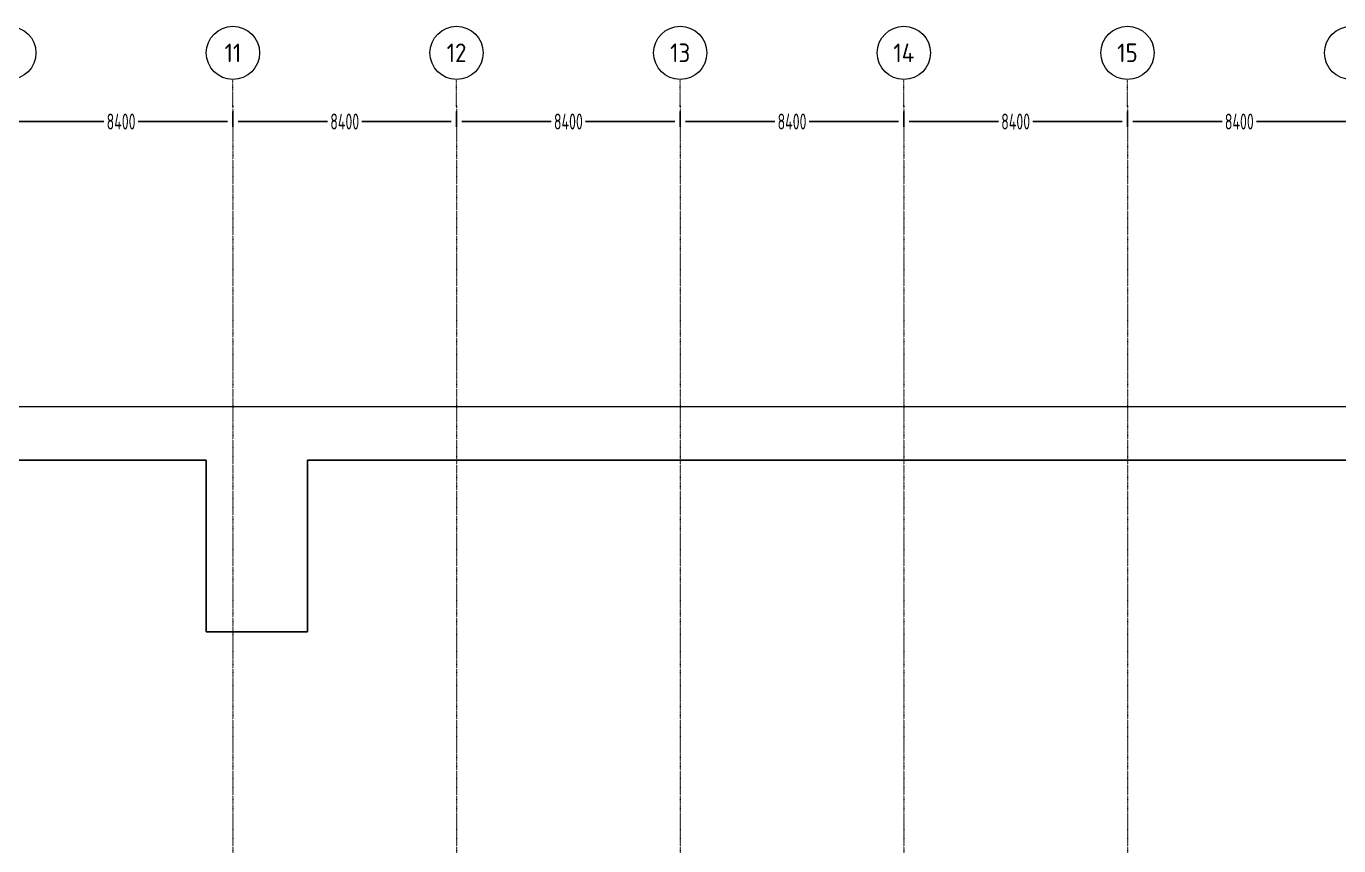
# Model space of a CAD drawing. Extents: x -32000 to 416743, y -254124 to 144214.
# Drawn here: x 77438 to 126735, y 100465 to 131250 of the extents above; entities that cross this region are included whole.
import ezdxf
from ezdxf.enums import TextEntityAlignment as Align

# ---------------------------------------------------------------- set-up
doc = ezdxf.new("R2010")
doc.units = 0
doc.header["$LTSCALE"] = 10
doc.linetypes.add('H12PL4$0$JJP_三點線', pattern=[0.9, 0.3, -0.15, 0, -0.15, 0, -0.15, 0, -0.15])
doc.linetypes.add('XFM7P40ICA$0$H12PL4$0$JJP_三點線', pattern=[0.9, 0.3, -0.15, 0, -0.15, 0, -0.15, 0, -0.15])
for name, color, linetype in [('H12PL4$0$A-DIM', 250, 'Continuous'), ('H12PL4$0$S-GRID', 252, 'Continuous'), ('XFM7P40ICA$0$H12PL4$0$A-DIM', 250, 'Continuous'), ('XFM7P40ICA$0$H12PL4$0$L40_19_HOJO', 252, 'Continuous'), ('XFM7P40ICA$0$H12PL4$0$L40_19_SUGATA2', 252, 'Continuous'), ('XFM7P40ICA$0$H12PL4$0$S-GRID', 252, 'Continuous')]:
    doc.layers.add(name, color=color, linetype=linetype)
doc.styles.add('H12PL4$0$dim-txt', font='isocp.shx', dxfattribs={"width": 0.7, "bigfont": 'chineset.shx'})
doc.styles.add('H12PL4$0$Standard', font='isocp.shx', dxfattribs={"bigfont": 'chineset.shx'})
doc.styles.add('XFM7P40ICA$0$H12PL4$0$dim-txt', font='isocp.shx', dxfattribs={"width": 0.7, "bigfont": 'chineset.shx'})
doc.styles.add('XFM7P40ICA$0$H12PL4$0$Standard', font='isocp.shx', dxfattribs={"bigfont": 'chineset.shx'})
doc.dimstyles.new('H12PL4$0$ARCH-dim-2000', dxfattribs={"dimscale": 2000, "dimtxt": 0.3, "dimasz": 0.1, "dimexe": 0.1, "dimexo": 0.1, "dimgap": 0.05, "dimtad": 1, "dimdec": 0, "dimrnd": 0.5, "dimdsep": 46, "dimtxsty": 'H12PL4$0$dim-txt', "dimblk": 'H12PL4$0$_Dot', "dimcen": 2, "dimclrd": 256, "dimclre": 256, "dimclrt": 256, "dimadec": 0, "dimazin": 0, "dimtfac": 1, "dimtix": 1, "dimtmove": 2, "dimatfit": 3, "dimldrblk": 'H12PL4$0$_OBLIQUE', "dimfxl": 1, "dimtvp": 1, "dimtolj": 1, "dimarcsym": 0})
doc.dimstyles.new('XFM7P40ICA$0$H12PL4$0$ARCH-dim-2000', dxfattribs={"dimscale": 2000, "dimtxt": 0.3, "dimasz": 0.1, "dimexe": 0.1, "dimexo": 0.1, "dimgap": 0.05, "dimtad": 1, "dimdec": 0, "dimrnd": 0.5, "dimdsep": 46, "dimtxsty": 'XFM7P40ICA$0$H12PL4$0$dim-txt', "dimblk": 'XFM7P40ICA$0$H12PL4$0$_Dot', "dimcen": 2, "dimclrd": 256, "dimclre": 256, "dimclrt": 256, "dimadec": 0, "dimazin": 0, "dimtfac": 1, "dimtix": 1, "dimtmove": 2, "dimatfit": 3, "dimldrblk": 'XFM7P40ICA$0$H12PL4$0$_OBLIQUE', "dimfxl": 1, "dimtvp": 1, "dimtolj": 1, "dimarcsym": 0})

# ---------------------------------------------------------------- blocks, each defined once
blk = doc.blocks.new('*D183')
at = {"layer": 'DEFPOINTS', "color": 0, "linetype": 'Continuous', "transparency": 16777216}
for p in [(76800, 128250), (85200, 128250), (85200, 127670)]:
    blk.add_point(p, dxfattribs=at)
at = {"layer": 'H12PL4$0$A-DIM', "linetype": 'Continuous', "lineweight": -2, "transparency": 16777216}
for p, q in [((76800, 128050), (76800, 127470)), ((85200, 128050), (85200, 127470)), ((77000, 127670), (80354, 127670)), ((85000, 127670), (81646, 127670))]:
    blk.add_line(p, q, dxfattribs=at)
at = {"layer": 'H12PL4$0$A-DIM', "linetype": 'Continuous', "lineweight": 0, "transparency": 16777216, "insert": (81000, 127670), "char_height": 600, "attachment_point": 5, "style": 'H12PL4$0$dim-txt'}
blk.add_mtext('\\A1;8400', dxfattribs=at)
blk = doc.blocks.new('H12PL4$0$_Dot')
blk = doc.blocks.new('H12PL4$0$_OBLIQUE')
at = {"color": 0, "linetype": 'ByBlock', "lineweight": -2}
blk.add_line((-0.5, -0.5), (0.5, 0.5), dxfattribs=at)
blk = doc.blocks.new('*D184')
at = {"layer": 'DEFPOINTS', "color": 0, "linetype": 'Continuous', "transparency": 16777216}
for p in [(85200, 128250), (93600, 128250), (93600, 127670)]:
    blk.add_point(p, dxfattribs=at)
at = {"layer": 'H12PL4$0$A-DIM', "linetype": 'Continuous', "lineweight": -2, "transparency": 16777216}
for p, q in [((85200, 128050), (85200, 127470)), ((93600, 128050), (93600, 127470)), ((85400, 127670), (88754, 127670)), ((93400, 127670), (90046, 127670))]:
    blk.add_line(p, q, dxfattribs=at)
at = {"layer": 'H12PL4$0$A-DIM', "linetype": 'Continuous', "lineweight": 0, "transparency": 16777216, "insert": (89400, 127670), "char_height": 600, "attachment_point": 5, "style": 'H12PL4$0$dim-txt'}
blk.add_mtext('\\A1;8400', dxfattribs=at)
blk = doc.blocks.new('*D185')
at = {"layer": 'DEFPOINTS', "color": 0, "linetype": 'Continuous', "transparency": 16777216}
for p in [(93600, 128250), (102000, 128250), (102000, 127670)]:
    blk.add_point(p, dxfattribs=at)
at = {"layer": 'H12PL4$0$A-DIM', "linetype": 'Continuous', "lineweight": -2, "transparency": 16777216}
for p, q in [((93600, 128050), (93600, 127470)), ((102000, 128050), (102000, 127470)), ((93800, 127670), (97154, 127670)), ((101800, 127670), (98446, 127670))]:
    blk.add_line(p, q, dxfattribs=at)
at = {"layer": 'H12PL4$0$A-DIM', "linetype": 'Continuous', "lineweight": 0, "transparency": 16777216, "insert": (97800, 127670), "char_height": 600, "attachment_point": 5, "style": 'H12PL4$0$dim-txt'}
blk.add_mtext('\\A1;8400', dxfattribs=at)
blk = doc.blocks.new('*D186')
at = {"layer": 'DEFPOINTS', "color": 0, "linetype": 'Continuous', "transparency": 16777216}
for p in [(102000, 128250), (110400, 128250), (110400, 127670)]:
    blk.add_point(p, dxfattribs=at)
at = {"layer": 'H12PL4$0$A-DIM', "linetype": 'Continuous', "lineweight": -2, "transparency": 16777216}
for p, q in [((102000, 128050), (102000, 127470)), ((110400, 128050), (110400, 127470)), ((102200, 127670), (105554, 127670)), ((110200, 127670), (106846, 127670))]:
    blk.add_line(p, q, dxfattribs=at)
at = {"layer": 'H12PL4$0$A-DIM', "linetype": 'Continuous', "lineweight": 0, "transparency": 16777216, "insert": (106200, 127670), "char_height": 600, "attachment_point": 5, "style": 'H12PL4$0$dim-txt'}
blk.add_mtext('\\A1;8400', dxfattribs=at)
blk = doc.blocks.new('*D187')
at = {"layer": 'DEFPOINTS', "color": 0, "linetype": 'Continuous', "transparency": 16777216}
for p in [(110400, 128250), (118800, 128250), (118800, 127670)]:
    blk.add_point(p, dxfattribs=at)
at = {"layer": 'H12PL4$0$A-DIM', "linetype": 'Continuous', "lineweight": -2, "transparency": 16777216}
for p, q in [((110400, 128050), (110400, 127470)), ((118800, 128050), (118800, 127470)), ((110600, 127670), (113954, 127670)), ((118600, 127670), (115246, 127670))]:
    blk.add_line(p, q, dxfattribs=at)
at = {"layer": 'H12PL4$0$A-DIM', "linetype": 'Continuous', "lineweight": 0, "transparency": 16777216, "insert": (114600, 127670), "char_height": 600, "attachment_point": 5, "style": 'H12PL4$0$dim-txt'}
blk.add_mtext('\\A1;8400', dxfattribs=at)
blk = doc.blocks.new('*D188')
at = {"layer": 'DEFPOINTS', "color": 0, "linetype": 'Continuous', "transparency": 16777216}
for p in [(118800, 128250), (127200, 128250), (127200, 127670)]:
    blk.add_point(p, dxfattribs=at)
at = {"layer": 'H12PL4$0$A-DIM', "linetype": 'Continuous', "lineweight": -2, "transparency": 16777216}
for p, q in [((118800, 128050), (118800, 127470)), ((127200, 128050), (127200, 127470)), ((119000, 127670), (122354, 127670)), ((127000, 127670), (123646, 127670))]:
    blk.add_line(p, q, dxfattribs=at)
at = {"layer": 'H12PL4$0$A-DIM', "linetype": 'Continuous', "lineweight": 0, "transparency": 16777216, "insert": (123000, 127670), "char_height": 600, "attachment_point": 5, "style": 'H12PL4$0$dim-txt'}
blk.add_mtext('\\A1;8400', dxfattribs=at)
blk = doc.blocks.new('*D924')
at = {"layer": 'DEFPOINTS', "color": 0, "linetype": 'Continuous', "transparency": 16777216}
for p in [(76800, 128250), (85200, 128250), (85200, 127670)]:
    blk.add_point(p, dxfattribs=at)
at = {"layer": 'XFM7P40ICA$0$H12PL4$0$A-DIM', "linetype": 'Continuous', "lineweight": -2, "transparency": 16777216}
for p, q in [((76800, 128050), (76800, 127470)), ((85200, 128050), (85200, 127470)), ((77000, 127670), (80354, 127670)), ((85000, 127670), (81646, 127670))]:
    blk.add_line(p, q, dxfattribs=at)
at = {"layer": 'XFM7P40ICA$0$H12PL4$0$A-DIM', "linetype": 'Continuous', "lineweight": 0, "transparency": 16777216, "insert": (81000, 127670), "char_height": 600, "attachment_point": 5, "style": 'XFM7P40ICA$0$H12PL4$0$dim-txt'}
blk.add_mtext('\\A1;8400', dxfattribs=at)
blk = doc.blocks.new('XFM7P40ICA$0$H12PL4$0$_Dot')
blk = doc.blocks.new('XFM7P40ICA$0$H12PL4$0$_OBLIQUE')
at = {"color": 0, "linetype": 'ByBlock', "lineweight": -2}
blk.add_line((-0.5, -0.5), (0.5, 0.5), dxfattribs=at)
blk = doc.blocks.new('*D925')
at = {"layer": 'DEFPOINTS', "color": 0, "linetype": 'Continuous', "transparency": 16777216}
for p in [(85200, 128250), (93600, 128250), (93600, 127670)]:
    blk.add_point(p, dxfattribs=at)
at = {"layer": 'XFM7P40ICA$0$H12PL4$0$A-DIM', "linetype": 'Continuous', "lineweight": -2, "transparency": 16777216}
for p, q in [((85200, 128050), (85200, 127470)), ((93600, 128050), (93600, 127470)), ((85400, 127670), (88754, 127670)), ((93400, 127670), (90046, 127670))]:
    blk.add_line(p, q, dxfattribs=at)
at = {"layer": 'XFM7P40ICA$0$H12PL4$0$A-DIM', "linetype": 'Continuous', "lineweight": 0, "transparency": 16777216, "insert": (89400, 127670), "char_height": 600, "attachment_point": 5, "style": 'XFM7P40ICA$0$H12PL4$0$dim-txt'}
blk.add_mtext('\\A1;8400', dxfattribs=at)
blk = doc.blocks.new('*D926')
at = {"layer": 'DEFPOINTS', "color": 0, "linetype": 'Continuous', "transparency": 16777216}
for p in [(93600, 128250), (102000, 128250), (102000, 127670)]:
    blk.add_point(p, dxfattribs=at)
at = {"layer": 'XFM7P40ICA$0$H12PL4$0$A-DIM', "linetype": 'Continuous', "lineweight": -2, "transparency": 16777216}
for p, q in [((93600, 128050), (93600, 127470)), ((102000, 128050), (102000, 127470)), ((93800, 127670), (97154, 127670)), ((101800, 127670), (98446, 127670))]:
    blk.add_line(p, q, dxfattribs=at)
at = {"layer": 'XFM7P40ICA$0$H12PL4$0$A-DIM', "linetype": 'Continuous', "lineweight": 0, "transparency": 16777216, "insert": (97800, 127670), "char_height": 600, "attachment_point": 5, "style": 'XFM7P40ICA$0$H12PL4$0$dim-txt'}
blk.add_mtext('\\A1;8400', dxfattribs=at)
blk = doc.blocks.new('*D927')
at = {"layer": 'DEFPOINTS', "color": 0, "linetype": 'Continuous', "transparency": 16777216}
for p in [(102000, 128250), (110400, 128250), (110400, 127670)]:
    blk.add_point(p, dxfattribs=at)
at = {"layer": 'XFM7P40ICA$0$H12PL4$0$A-DIM', "linetype": 'Continuous', "lineweight": -2, "transparency": 16777216}
for p, q in [((102000, 128050), (102000, 127470)), ((110400, 128050), (110400, 127470)), ((102200, 127670), (105554, 127670)), ((110200, 127670), (106846, 127670))]:
    blk.add_line(p, q, dxfattribs=at)
at = {"layer": 'XFM7P40ICA$0$H12PL4$0$A-DIM', "linetype": 'Continuous', "lineweight": 0, "transparency": 16777216, "insert": (106200, 127670), "char_height": 600, "attachment_point": 5, "style": 'XFM7P40ICA$0$H12PL4$0$dim-txt'}
blk.add_mtext('\\A1;8400', dxfattribs=at)
blk = doc.blocks.new('*D928')
at = {"layer": 'DEFPOINTS', "color": 0, "linetype": 'Continuous', "transparency": 16777216}
for p in [(110400, 128250), (118800, 128250), (118800, 127670)]:
    blk.add_point(p, dxfattribs=at)
at = {"layer": 'XFM7P40ICA$0$H12PL4$0$A-DIM', "linetype": 'Continuous', "lineweight": -2, "transparency": 16777216}
for p, q in [((110400, 128050), (110400, 127470)), ((118800, 128050), (118800, 127470)), ((110600, 127670), (113954, 127670)), ((118600, 127670), (115246, 127670))]:
    blk.add_line(p, q, dxfattribs=at)
at = {"layer": 'XFM7P40ICA$0$H12PL4$0$A-DIM', "linetype": 'Continuous', "lineweight": 0, "transparency": 16777216, "insert": (114600, 127670), "char_height": 600, "attachment_point": 5, "style": 'XFM7P40ICA$0$H12PL4$0$dim-txt'}
blk.add_mtext('\\A1;8400', dxfattribs=at)
blk = doc.blocks.new('*D929')
at = {"layer": 'DEFPOINTS', "color": 0, "linetype": 'Continuous', "transparency": 16777216}
for p in [(118800, 128250), (127200, 128250), (127200, 127670)]:
    blk.add_point(p, dxfattribs=at)
at = {"layer": 'XFM7P40ICA$0$H12PL4$0$A-DIM', "linetype": 'Continuous', "lineweight": -2, "transparency": 16777216}
for p, q in [((118800, 128050), (118800, 127470)), ((127200, 128050), (127200, 127470)), ((119000, 127670), (122354, 127670)), ((127000, 127670), (123646, 127670))]:
    blk.add_line(p, q, dxfattribs=at)
at = {"layer": 'XFM7P40ICA$0$H12PL4$0$A-DIM', "linetype": 'Continuous', "lineweight": 0, "transparency": 16777216, "insert": (123000, 127670), "char_height": 600, "attachment_point": 5, "style": 'XFM7P40ICA$0$H12PL4$0$dim-txt'}
blk.add_mtext('\\A1;8400', dxfattribs=at)
blk = doc.blocks.new('H12PL4')
at = {"layer": 'H12PL4$0$S-GRID', "linetype": 'H12PL4$0$JJP_三點線', "lineweight": 0}
for p, q in [((85200, 128250), (85200, 129250)), ((93600, 128250), (93600, 129250)), ((102000, 128250), (102000, 129250)), ((110400, 128250), (110400, 129250)), ((118800, 128250), (118800, 129250)), ((85200, 128250), (85200, -28000)), ((93600, 128250), (93600, -28000)), ((102000, 128250), (102000, -28000)), ((110400, 128250), (110400, -28000)), ((118800, 128250), (118800, -28000))]:
    blk.add_line(p, q, dxfattribs=at)
at = {"layer": 'H12PL4$0$S-GRID', "lineweight": 0}
for centre in [(76800, 130250), (85200, 130250), (93600, 130250), (102000, 130250), (110400, 130250), (118800, 130250), (127200, 130250)]:
    blk.add_circle(centre, 1000, dxfattribs=at)
at = {"layer": 'H12PL4$0$S-GRID', "linetype": 'H12PL4$0$JJP_三點線', "lineweight": 0}
for p in [(85200, 128250), (85200, 128250), (93600, 128250), (93600, 128250), (102000, 128250), (102000, 128250), (110400, 128250), (110400, 128250), (118800, 128250), (118800, 128250)]:
    blk.add_point(p, dxfattribs=at)
at = {"layer": 'H12PL4$0$S-GRID', "style": 'H12PL4$0$Standard'}
for s, p in [('11', (85200, 130602.4)), ('12', (93600, 130602.4)), ('13', (102000, 130602.4)), ('14', (110400, 130602.4)), ('15', (118800, 130602.4))]:
    blk.add_text(s, height=700, dxfattribs=at).set_placement(p, align=Align.TOP_CENTER)
at = {"layer": 'H12PL4$0$A-DIM', "linetype": 'Continuous', "lineweight": 0}
for base, p1, p2, picture, middle in [((85200, 127670), (76800, 128250), (85200, 128250), '*D183', (81000, 127670)), ((93600, 127670), (85200, 128250), (93600, 128250), '*D184', (89400, 127670)), ((102000, 127670), (93600, 128250), (102000, 128250), '*D185', (97800, 127670)), ((110400, 127670), (102000, 128250), (110400, 128250), '*D186', (106200, 127670)), ((118800, 127670), (110400, 128250), (118800, 128250), '*D187', (114600, 127670)), ((127200, 127670), (118800, 128250), (127200, 128250), '*D188', (123000, 127670))]:
    dim = blk.add_linear_dim(base=base, p1=p1, p2=p2, dimstyle='H12PL4$0$ARCH-dim-2000', dxfattribs=at)
    dim.commit()
    dim.dimension.update_dxf_attribs({"geometry": picture, "text_midpoint": middle, "dimtype": 128})
blk = doc.blocks.new('XFM7P40ICA$0$H12PL4')
at = {"layer": 'XFM7P40ICA$0$H12PL4$0$L40_19_HOJO', "lineweight": 0, "flags": 128}
for points in [[(150, 126600), (150, 120350), (750, 120350), (750, 121550), (9050, 121550), (9050, 113750), (9650, 113750), (9650, 114950), (30200, 114950), (30200, 108500), (34000, 108500), (34000, 114950), (84200, 114950), (84200, 108500), (88000, 108500), (88000, 114950), (135350, 114950)], [(260200, 126600), (260200, 123500), (242100, 123500), (242100, 116950), (11050, 116950), (11050, 123550), (2150, 123550), (2150, 126600)]]:
    blk.add_lwpolyline(points, dxfattribs=at)
at = {"layer": 'XFM7P40ICA$0$H12PL4$0$L40_19_SUGATA2', "lineweight": 0, "flags": 128}
blk.add_lwpolyline([(135350, 114950), (88000, 114950), (88000, 108500), (84200, 108500), (84200, 114950), (34000, 114950), (34000, 108500), (30200, 108500), (30200, 114950), (9650, 114950), (9650, 113750), (9050, 113750), (9050, 121550), (750, 121550), (750, 120350), (150, 120350), (150, 126600)], dxfattribs=at)
at = {"layer": 'XFM7P40ICA$0$H12PL4$0$S-GRID', "linetype": 'XFM7P40ICA$0$H12PL4$0$JJP_三點線', "lineweight": 0}
for p, q in [((85200, 128250), (85200, 129250)), ((93600, 128250), (93600, 129250)), ((102000, 128250), (102000, 129250)), ((110400, 128250), (110400, 129250)), ((118800, 128250), (118800, 129250)), ((85200, 128250), (85200, -28000)), ((93600, 128250), (93600, -28000)), ((102000, 128250), (102000, -28000)), ((110400, 128250), (110400, -28000)), ((118800, 128250), (118800, -28000))]:
    blk.add_line(p, q, dxfattribs=at)
at = {"layer": 'XFM7P40ICA$0$H12PL4$0$S-GRID', "lineweight": 0}
for centre in [(76800, 130250), (85200, 130250), (93600, 130250), (102000, 130250), (110400, 130250), (118800, 130250), (127200, 130250)]:
    blk.add_circle(centre, 1000, dxfattribs=at)
at = {"layer": 'XFM7P40ICA$0$H12PL4$0$S-GRID', "linetype": 'XFM7P40ICA$0$H12PL4$0$JJP_三點線', "lineweight": 0}
for p in [(85200, 128250), (85200, 128250), (93600, 128250), (93600, 128250), (102000, 128250), (102000, 128250), (110400, 128250), (110400, 128250), (118800, 128250), (118800, 128250)]:
    blk.add_point(p, dxfattribs=at)
at = {"layer": 'XFM7P40ICA$0$H12PL4$0$S-GRID', "style": 'XFM7P40ICA$0$H12PL4$0$Standard'}
for s, p in [('11', (85200, 130602.4)), ('12', (93600, 130602.4)), ('13', (102000, 130602.4)), ('14', (110400, 130602.4)), ('15', (118800, 130602.4))]:
    blk.add_text(s, height=700, dxfattribs=at).set_placement(p, align=Align.TOP_CENTER)
at = {"layer": 'XFM7P40ICA$0$H12PL4$0$A-DIM', "linetype": 'Continuous', "lineweight": 0}
for base, p1, p2, picture, middle in [((85200, 127670), (76800, 128250), (85200, 128250), '*D924', (81000, 127670)), ((93600, 127670), (85200, 128250), (93600, 128250), '*D925', (89400, 127670)), ((102000, 127670), (93600, 128250), (102000, 128250), '*D926', (97800, 127670)), ((110400, 127670), (102000, 128250), (110400, 128250), '*D927', (106200, 127670)), ((118800, 127670), (110400, 128250), (118800, 128250), '*D928', (114600, 127670)), ((127200, 127670), (118800, 128250), (127200, 128250), '*D929', (123000, 127670))]:
    dim = blk.add_linear_dim(base=base, p1=p1, p2=p2, dimstyle='XFM7P40ICA$0$H12PL4$0$ARCH-dim-2000', dxfattribs=at)
    dim.commit()
    dim.dimension.update_dxf_attribs({"geometry": picture, "text_midpoint": middle, "dimtype": 128})
blk = doc.blocks.new('XFM7P40ICA')
blk.add_blockref('XFM7P40ICA$0$H12PL4', (0, 0))

msp = doc.modelspace()

# ---------------------------------------------------------------- block references
for name in ['H12PL4', 'XFM7P40ICA']:
    msp.add_blockref(name, (0, 0))

doc.saveas('drawing.dxf')
